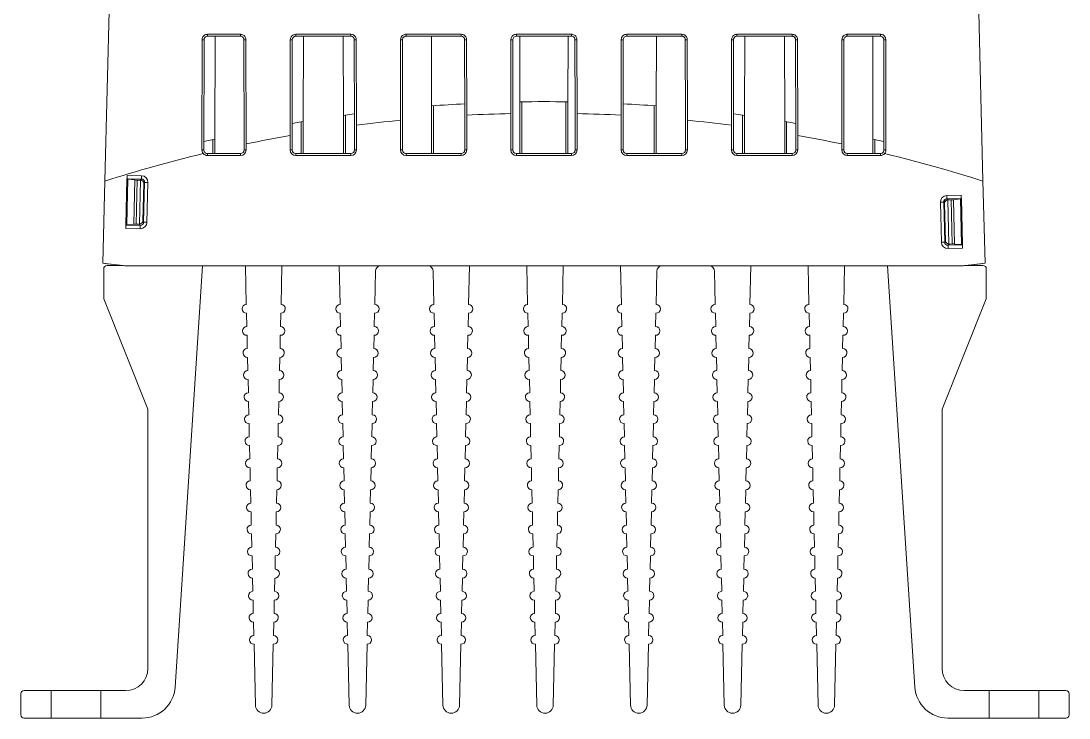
# Model space of a CAD drawing. Header units: millimetres. Extents: x -829 to 2887, y -460 to 1788.
# Drawn here: x 2029.66 to 2077.16, y 413.88 to 445.48 of the extents above; entities that cross this region are included whole.
import ezdxf

# ---------------------------------------------------------------- set-up
doc = ezdxf.new("R2010")
doc.units = ezdxf.units.MM

msp = doc.modelspace()

# ---------------------------------------------------------------- linework, layer by layer
at = {"color": 7, "linetype": 'Continuous', "lineweight": 15}
for p, q in [((2033.728, 449.012), (2033.461, 438.222)), ((2072.992, 449.012), (2073.258, 438.222)), ((2037.86, 439.628), (2037.868, 444.628)), ((2037.948, 439.628), (2037.955, 444.628)), ((2039.61, 444.871), (2038.11, 444.87)), ((2039.61, 444.783), (2038.11, 444.783)), ((2038.461, 444.783), (2038.447, 440.123)), ((2039.772, 439.873), (2039.765, 444.628)), ((2039.86, 439.9), (2039.853, 444.628)), ((2041.86, 440.286), (2041.866, 444.628)), ((2041.947, 440.293), (2041.954, 444.628)), ((2042.11, 444.871), (2044.61, 444.872)), ((2042.11, 444.784), (2044.61, 444.785)), ((2042.459, 444.784), (2042.447, 440.916)), ((2044.272, 441.194), (2044.262, 444.784)), ((2044.772, 440.727), (2044.767, 444.628)), ((2044.86, 440.747), (2044.854, 444.628)), ((2046.86, 440.976), (2046.865, 444.628)), ((2046.947, 440.976), (2046.953, 444.628)), ((2048.272, 441.624), (2048.263, 444.785)), ((2049.772, 441.191), (2049.767, 444.628)), ((2049.86, 441.204), (2049.855, 444.628)), ((2051.86, 441.28), (2051.865, 444.628)), ((2051.947, 441.274), (2051.953, 444.628)), ((2052.11, 444.873), (2054.61, 444.873)), ((2052.272, 441.81), (2052.264, 444.785)), ((2054.456, 444.785), (2054.447, 441.81)), ((2054.772, 441.274), (2054.767, 444.628)), ((2054.86, 441.28), (2054.855, 444.628)), ((2056.86, 441.204), (2056.865, 444.628)), ((2056.947, 441.191), (2056.953, 444.628)), ((2057.11, 444.873), (2059.61, 444.872)), ((2057.11, 444.785), (2059.61, 444.785)), ((2058.457, 444.785), (2058.447, 441.624)), ((2059.772, 440.976), (2059.767, 444.628)), ((2059.86, 440.976), (2059.854, 444.628)), ((2061.86, 440.747), (2061.866, 444.628)), ((2061.947, 440.727), (2061.953, 444.628)), ((2062.11, 444.872), (2064.61, 444.871)), ((2062.11, 444.785), (2064.61, 444.784)), ((2062.458, 444.784), (2062.447, 441.194)), ((2064.272, 440.916), (2064.261, 444.784)), ((2064.772, 440.293), (2064.766, 444.628)), ((2064.86, 440.286), (2064.853, 444.628)), ((2066.86, 439.9), (2066.867, 444.628)), ((2066.947, 439.873), (2066.955, 444.628)), ((2067.11, 444.871), (2068.61, 444.87)), ((2067.11, 444.783), (2068.61, 444.783)), ((2068.272, 440.123), (2068.259, 444.783)), ((2068.772, 439.628), (2068.765, 444.628)), ((2068.86, 439.628), (2068.852, 444.628)), ((2052.36, 439.466), (2052.36, 441.811)), ((2054.36, 441.811), (2054.36, 439.466)), ((2048.36, 439.466), (2048.36, 441.63)), ((2051.86, 439.628), (2051.86, 441.28)), ((2051.947, 441.274), (2051.947, 439.628)), ((2054.772, 441.274), (2054.772, 439.628)), ((2054.86, 439.628), (2054.86, 441.28)), ((2058.36, 441.63), (2058.36, 439.466)), ((2042.36, 440.902), (2042.36, 439.466)), ((2044.36, 439.466), (2044.36, 441.206)), ((2046.86, 439.628), (2046.86, 440.976)), ((2046.947, 440.976), (2046.947, 439.628)), ((2049.772, 441.191), (2049.772, 439.628)), ((2049.86, 439.628), (2049.86, 441.204)), ((2056.86, 439.628), (2056.86, 441.204)), ((2056.947, 441.191), (2056.947, 439.628)), ((2059.772, 440.976), (2059.772, 439.628)), ((2059.86, 439.628), (2059.86, 440.976)), ((2062.36, 441.206), (2062.36, 439.466)), ((2064.36, 439.466), (2064.36, 440.902)), ((2044.772, 440.727), (2044.772, 439.628)), ((2044.86, 439.628), (2044.86, 440.747)), ((2061.86, 439.628), (2061.86, 440.747)), ((2061.947, 440.727), (2061.947, 439.628)), ((2038.36, 440.103), (2038.36, 439.466)), ((2039.772, 439.873), (2039.772, 439.628)), ((2039.86, 439.628), (2039.86, 439.9)), ((2041.86, 439.628), (2041.86, 440.286)), ((2041.947, 440.293), (2041.947, 439.628)), ((2064.772, 440.293), (2064.772, 439.628)), ((2064.86, 439.628), (2064.86, 440.286)), ((2066.86, 439.628), (2066.86, 439.9)), ((2066.947, 439.873), (2066.947, 439.628)), ((2068.36, 439.466), (2068.36, 440.103)), ((2038.11, 439.466), (2039.61, 439.466)), ((2039.61, 439.378), (2038.11, 439.378)), ((2044.61, 439.466), (2042.11, 439.466)), ((2042.11, 439.378), (2044.61, 439.378)), ((2049.61, 439.466), (2047.11, 439.466)), ((2047.11, 439.378), (2049.61, 439.378)), ((2054.61, 439.466), (2052.11, 439.466)), ((2052.11, 439.378), (2054.61, 439.378)), ((2059.61, 439.466), (2057.11, 439.466)), ((2057.11, 439.378), (2059.61, 439.378)), ((2064.61, 439.466), (2062.11, 439.466)), ((2062.11, 439.378), (2064.61, 439.378)), ((2068.61, 439.466), (2067.11, 439.466)), ((2067.11, 439.378), (2068.61, 439.378)), ((2033.369, 434.49), (2033.461, 438.222)), ((2034.413, 436.236), (2034.464, 438.314)), ((2034.464, 438.327), (2034.464, 438.314)), ((2034.508, 438.303), (2034.819, 438.268)), ((2034.925, 438.262), (2035.063, 438.258)), ((2073.35, 434.49), (2073.258, 438.222)), ((2071.582, 437.328), (2071.576, 437.328)), ((2071.817, 437.366), (2071.679, 437.363)), ((2071.923, 437.372), (2072.234, 437.407)), ((2072.278, 437.431), (2072.278, 437.418)), ((2072.278, 437.418), (2072.329, 435.337)), ((2034.413, 436.236), (2034.412, 436.223)), ((2034.77, 436.264), (2034.457, 436.244)), ((2034.876, 436.265), (2035.014, 436.261)), ((2071.866, 435.367), (2071.728, 435.363)), ((2072.285, 435.346), (2071.972, 435.365)), ((2072.329, 435.337), (2072.33, 435.324)), ((2033.369, 434.49), (2034.367, 434.378)), ((2033.369, 434.49), (2033.556, 434.469)), ((2033.409, 432.879), (2033.409, 434.235)), ((2033.559, 434.385), (2034.308, 434.385)), ((2072.353, 434.378), (2034.367, 434.378)), ((2037.884, 434.378), (2036.648, 415.281)), ((2039.873, 432.627), (2039.834, 434.378)), ((2041.484, 434.378), (2041.445, 432.627)), ((2044.123, 432.627), (2044.084, 434.378)), ((2049.984, 434.378), (2049.945, 432.627)), ((2052.623, 432.627), (2052.584, 434.378)), ((2054.234, 434.378), (2054.195, 432.627)), ((2056.873, 432.627), (2056.834, 434.378)), ((2062.734, 434.378), (2062.695, 432.627)), ((2065.373, 432.627), (2065.334, 434.378)), ((2066.984, 434.378), (2066.945, 432.627)), ((2070.17, 415.281), (2068.934, 434.378)), ((2072.353, 434.378), (2073.35, 434.49)), ((2072.411, 434.385), (2073.259, 434.385)), ((2073.35, 434.49), (2073.164, 434.469)), ((2073.409, 434.235), (2073.409, 432.879)), ((2045.729, 434.135), (2045.695, 432.627)), ((2048.373, 432.627), (2048.339, 434.135)), ((2058.479, 434.135), (2058.445, 432.627)), ((2061.123, 432.627), (2061.089, 434.135)), ((2035.409, 427.879), (2033.409, 432.879)), ((2073.409, 432.879), (2071.409, 427.879)), ((2039.896, 431.627), (2039.882, 432.228)), ((2041.436, 432.228), (2041.422, 431.627)), ((2044.146, 431.627), (2044.132, 432.228)), ((2045.686, 432.228), (2045.672, 431.627)), ((2048.396, 431.627), (2048.382, 432.228)), ((2049.936, 432.228), (2049.922, 431.627)), ((2052.646, 431.627), (2052.632, 432.228)), ((2054.186, 432.228), (2054.172, 431.627)), ((2056.896, 431.627), (2056.882, 432.228)), ((2058.436, 432.228), (2058.422, 431.627)), ((2061.146, 431.627), (2061.132, 432.228)), ((2062.686, 432.228), (2062.672, 431.627)), ((2065.396, 431.627), (2065.382, 432.228)), ((2066.936, 432.228), (2066.922, 431.627)), ((2039.918, 430.627), (2039.905, 431.227)), ((2041.413, 431.227), (2041.399, 430.627)), ((2044.168, 430.627), (2044.155, 431.227)), ((2045.663, 431.227), (2045.649, 430.627)), ((2048.418, 430.627), (2048.405, 431.227)), ((2049.913, 431.227), (2049.899, 430.627)), ((2052.668, 430.627), (2052.655, 431.227)), ((2054.163, 431.227), (2054.149, 430.627)), ((2056.918, 430.627), (2056.905, 431.227)), ((2058.413, 431.227), (2058.399, 430.627)), ((2061.168, 430.627), (2061.155, 431.227)), ((2062.663, 431.227), (2062.649, 430.627)), ((2065.418, 430.627), (2065.405, 431.227)), ((2066.913, 431.227), (2066.899, 430.627)), ((2039.941, 429.627), (2039.928, 430.227)), ((2041.39, 430.227), (2041.377, 429.627)), ((2044.191, 429.627), (2044.178, 430.227)), ((2045.64, 430.227), (2045.627, 429.627)), ((2048.441, 429.627), (2048.428, 430.227)), ((2049.89, 430.227), (2049.877, 429.627)), ((2052.691, 429.627), (2052.678, 430.227)), ((2054.14, 430.227), (2054.127, 429.627)), ((2056.941, 429.627), (2056.928, 430.227)), ((2058.39, 430.227), (2058.377, 429.627)), ((2061.191, 429.627), (2061.178, 430.227)), ((2062.64, 430.227), (2062.627, 429.627)), ((2065.441, 429.627), (2065.428, 430.227)), ((2066.89, 430.227), (2066.877, 429.627)), ((2039.964, 428.626), (2039.95, 429.227)), ((2041.368, 429.227), (2041.354, 428.626)), ((2044.214, 428.626), (2044.2, 429.227)), ((2045.618, 429.227), (2045.604, 428.626)), ((2048.464, 428.626), (2048.45, 429.227)), ((2049.868, 429.227), (2049.854, 428.626)), ((2052.714, 428.626), (2052.7, 429.227)), ((2054.118, 429.227), (2054.104, 428.626)), ((2056.964, 428.626), (2056.95, 429.227)), ((2058.368, 429.227), (2058.354, 428.626)), ((2061.214, 428.626), (2061.2, 429.227)), ((2062.618, 429.227), (2062.604, 428.626)), ((2065.464, 428.626), (2065.45, 429.227)), ((2066.868, 429.227), (2066.854, 428.626)), ((2039.986, 427.626), (2039.973, 428.227)), ((2041.345, 428.227), (2041.332, 427.626)), ((2044.236, 427.626), (2044.223, 428.227)), ((2045.595, 428.227), (2045.582, 427.626)), ((2048.486, 427.626), (2048.473, 428.227)), ((2049.845, 428.227), (2049.832, 427.626)), ((2052.736, 427.626), (2052.723, 428.227)), ((2054.095, 428.227), (2054.082, 427.626)), ((2056.986, 427.626), (2056.973, 428.227)), ((2058.345, 428.227), (2058.332, 427.626)), ((2061.236, 427.626), (2061.223, 428.227)), ((2062.595, 428.227), (2062.582, 427.626)), ((2065.486, 427.626), (2065.473, 428.227)), ((2066.845, 428.227), (2066.832, 427.626)), ((2035.409, 416.128), (2035.409, 427.879)), ((2071.409, 427.879), (2071.409, 416.128)), ((2040.009, 426.626), (2039.995, 427.226)), ((2041.322, 427.226), (2041.309, 426.626)), ((2044.259, 426.626), (2044.245, 427.226)), ((2045.572, 427.226), (2045.559, 426.626)), ((2048.509, 426.626), (2048.495, 427.226)), ((2049.822, 427.226), (2049.809, 426.626)), ((2052.759, 426.626), (2052.745, 427.226)), ((2054.072, 427.226), (2054.059, 426.626)), ((2057.009, 426.626), (2056.995, 427.226)), ((2058.322, 427.226), (2058.309, 426.626)), ((2061.259, 426.626), (2061.245, 427.226)), ((2062.572, 427.226), (2062.559, 426.626)), ((2065.509, 426.626), (2065.495, 427.226)), ((2066.822, 427.226), (2066.809, 426.626)), ((2040.032, 425.626), (2040.018, 426.226)), ((2041.3, 426.226), (2041.286, 425.626)), ((2044.282, 425.626), (2044.268, 426.226)), ((2045.55, 426.226), (2045.536, 425.626)), ((2048.532, 425.626), (2048.518, 426.226)), ((2049.8, 426.226), (2049.786, 425.626)), ((2052.782, 425.626), (2052.768, 426.226)), ((2054.05, 426.226), (2054.036, 425.626)), ((2057.032, 425.626), (2057.018, 426.226)), ((2058.3, 426.226), (2058.286, 425.626)), ((2061.282, 425.626), (2061.268, 426.226)), ((2062.55, 426.226), (2062.536, 425.626)), ((2065.532, 425.626), (2065.518, 426.226)), ((2066.8, 426.226), (2066.786, 425.626)), ((2040.054, 424.626), (2040.041, 425.226)), ((2041.277, 425.226), (2041.264, 424.626)), ((2044.304, 424.626), (2044.291, 425.226)), ((2045.527, 425.226), (2045.514, 424.626)), ((2048.554, 424.626), (2048.541, 425.226)), ((2049.777, 425.226), (2049.764, 424.626)), ((2052.804, 424.626), (2052.791, 425.226)), ((2054.027, 425.226), (2054.014, 424.626)), ((2057.054, 424.626), (2057.041, 425.226)), ((2058.277, 425.226), (2058.264, 424.626)), ((2061.304, 424.626), (2061.291, 425.226)), ((2062.527, 425.226), (2062.514, 424.626)), ((2065.554, 424.626), (2065.541, 425.226)), ((2066.777, 425.226), (2066.764, 424.626)), ((2040.077, 423.625), (2040.063, 424.226)), ((2041.255, 424.226), (2041.241, 423.625)), ((2044.327, 423.625), (2044.313, 424.226)), ((2045.505, 424.226), (2045.491, 423.625)), ((2048.577, 423.625), (2048.563, 424.226)), ((2049.755, 424.226), (2049.741, 423.625)), ((2052.827, 423.625), (2052.813, 424.226)), ((2054.005, 424.226), (2053.991, 423.625)), ((2057.077, 423.625), (2057.063, 424.226)), ((2058.255, 424.226), (2058.241, 423.625)), ((2061.327, 423.625), (2061.313, 424.226)), ((2062.505, 424.226), (2062.491, 423.625)), ((2065.577, 423.625), (2065.563, 424.226)), ((2066.755, 424.226), (2066.741, 423.625)), ((2040.099, 422.625), (2040.086, 423.225)), ((2041.232, 423.225), (2041.218, 422.625)), ((2044.349, 422.625), (2044.336, 423.225)), ((2045.482, 423.225), (2045.468, 422.625)), ((2048.599, 422.625), (2048.586, 423.225)), ((2049.732, 423.225), (2049.718, 422.625)), ((2052.849, 422.625), (2052.836, 423.225)), ((2053.982, 423.225), (2053.968, 422.625)), ((2057.099, 422.625), (2057.086, 423.225)), ((2058.232, 423.225), (2058.218, 422.625)), ((2061.349, 422.625), (2061.336, 423.225)), ((2062.482, 423.225), (2062.468, 422.625)), ((2065.599, 422.625), (2065.586, 423.225)), ((2066.732, 423.225), (2066.718, 422.625)), ((2040.122, 421.625), (2040.108, 422.225)), ((2041.209, 422.225), (2041.196, 421.625)), ((2044.372, 421.625), (2044.358, 422.225)), ((2045.459, 422.225), (2045.446, 421.625)), ((2048.622, 421.625), (2048.608, 422.225)), ((2049.709, 422.225), (2049.696, 421.625)), ((2052.872, 421.625), (2052.858, 422.225)), ((2053.959, 422.225), (2053.946, 421.625)), ((2057.122, 421.625), (2057.108, 422.225)), ((2058.209, 422.225), (2058.196, 421.625)), ((2061.372, 421.625), (2061.358, 422.225)), ((2062.459, 422.225), (2062.446, 421.625)), ((2065.622, 421.625), (2065.608, 422.225)), ((2066.709, 422.225), (2066.696, 421.625)), ((2040.145, 420.625), (2040.131, 421.225)), ((2041.187, 421.225), (2041.173, 420.625)), ((2044.395, 420.625), (2044.381, 421.225)), ((2045.437, 421.225), (2045.423, 420.625)), ((2048.645, 420.625), (2048.631, 421.225)), ((2049.687, 421.225), (2049.673, 420.625)), ((2052.895, 420.625), (2052.881, 421.225)), ((2053.937, 421.225), (2053.923, 420.625)), ((2057.145, 420.625), (2057.131, 421.225)), ((2058.187, 421.225), (2058.173, 420.625)), ((2061.395, 420.625), (2061.381, 421.225)), ((2062.437, 421.225), (2062.423, 420.625)), ((2065.645, 420.625), (2065.631, 421.225)), ((2066.687, 421.225), (2066.673, 420.625)), ((2040.167, 419.624), (2040.154, 420.225)), ((2041.164, 420.225), (2041.151, 419.624)), ((2044.417, 419.624), (2044.404, 420.225)), ((2045.414, 420.225), (2045.401, 419.624)), ((2048.667, 419.624), (2048.654, 420.225)), ((2049.664, 420.225), (2049.651, 419.624)), ((2052.917, 419.624), (2052.904, 420.225)), ((2053.914, 420.225), (2053.901, 419.624)), ((2057.167, 419.624), (2057.154, 420.225)), ((2058.164, 420.225), (2058.151, 419.624)), ((2061.417, 419.624), (2061.404, 420.225)), ((2062.414, 420.225), (2062.401, 419.624)), ((2065.667, 419.624), (2065.654, 420.225)), ((2066.664, 420.225), (2066.651, 419.624)), ((2040.19, 418.624), (2040.176, 419.224)), ((2041.142, 419.224), (2041.128, 418.624)), ((2044.44, 418.624), (2044.426, 419.224)), ((2045.391, 419.224), (2045.378, 418.624)), ((2048.69, 418.624), (2048.676, 419.224)), ((2049.642, 419.224), (2049.628, 418.624)), ((2052.94, 418.624), (2052.926, 419.224)), ((2053.891, 419.224), (2053.878, 418.624)), ((2057.19, 418.624), (2057.176, 419.224)), ((2058.142, 419.224), (2058.128, 418.624)), ((2061.44, 418.624), (2061.426, 419.224)), ((2062.392, 419.224), (2062.378, 418.624)), ((2065.69, 418.624), (2065.676, 419.224)), ((2066.641, 419.224), (2066.628, 418.624)), ((2040.213, 417.624), (2040.199, 418.224)), ((2041.119, 418.224), (2041.105, 417.624)), ((2044.463, 417.624), (2044.449, 418.224)), ((2045.369, 418.224), (2045.355, 417.624)), ((2048.713, 417.624), (2048.699, 418.224)), ((2049.619, 418.224), (2049.605, 417.624)), ((2052.963, 417.624), (2052.949, 418.224)), ((2053.869, 418.224), (2053.855, 417.624)), ((2057.213, 417.624), (2057.199, 418.224)), ((2058.119, 418.224), (2058.105, 417.624)), ((2061.463, 417.624), (2061.449, 418.224)), ((2062.369, 418.224), (2062.355, 417.624)), ((2065.713, 417.624), (2065.699, 418.224)), ((2066.619, 418.224), (2066.605, 417.624)), ((2040.284, 414.468), (2040.222, 417.224)), ((2041.096, 417.224), (2041.034, 414.468)), ((2044.534, 414.468), (2044.472, 417.224)), ((2045.346, 417.224), (2045.284, 414.468)), ((2048.784, 414.468), (2048.722, 417.224)), ((2049.596, 417.224), (2049.534, 414.468)), ((2053.034, 414.468), (2052.972, 417.224)), ((2053.846, 417.224), (2053.784, 414.468)), ((2057.284, 414.468), (2057.222, 417.224)), ((2058.096, 417.224), (2058.034, 414.468)), ((2061.534, 414.468), (2061.472, 417.224)), ((2062.346, 417.224), (2062.284, 414.468)), ((2065.784, 414.468), (2065.722, 417.224)), ((2066.596, 417.224), (2066.534, 414.468)), ((2029.659, 414.028), (2029.659, 414.977)), ((2029.809, 415.127), (2031.034, 415.127)), ((2031.034, 415.127), (2031.034, 413.878)), ((2033.284, 415.128), (2034.409, 415.128)), ((2033.284, 413.878), (2033.284, 415.128)), ((2072.409, 415.128), (2073.534, 415.128)), ((2073.534, 415.128), (2075.784, 415.128)), ((2073.534, 415.128), (2073.534, 413.878)), ((2075.784, 415.128), (2075.784, 413.878)), ((2075.784, 415.128), (2077.009, 415.128)), ((2077.159, 414.978), (2077.159, 414.028)), ((2031.034, 413.878), (2029.809, 413.878)), ((2033.284, 413.878), (2031.034, 413.878)), ((2035.151, 413.878), (2033.284, 413.878)), ((2073.534, 413.878), (2071.667, 413.878)), ((2075.784, 413.878), (2073.534, 413.878)), ((2077.009, 413.878), (2075.784, 413.878))]:
    msp.add_line(p, q, dxfattribs=at)
at = {"color": 8, "linetype": 'Continuous', "lineweight": 15}
for p, q in [((2037.955, 444.628), (2037.868, 444.628)), ((2038.11, 444.783), (2038.11, 444.87)), ((2039.61, 444.783), (2039.61, 444.871)), ((2039.765, 444.628), (2039.853, 444.628)), ((2041.954, 444.628), (2041.866, 444.628)), ((2042.11, 444.784), (2042.11, 444.871)), ((2044.61, 444.785), (2044.61, 444.872)), ((2044.767, 444.628), (2044.854, 444.628)), ((2046.953, 444.628), (2046.865, 444.628)), ((2047.11, 444.785), (2047.11, 444.872)), ((2049.61, 444.785), (2049.61, 444.873)), ((2049.767, 444.628), (2049.855, 444.628)), ((2051.953, 444.628), (2051.865, 444.628)), ((2052.11, 444.785), (2052.11, 444.873)), ((2054.61, 444.785), (2054.61, 444.873)), ((2054.767, 444.628), (2054.855, 444.628)), ((2056.953, 444.628), (2056.865, 444.628)), ((2057.11, 444.785), (2057.11, 444.873)), ((2059.61, 444.785), (2059.61, 444.872)), ((2059.767, 444.628), (2059.854, 444.628)), ((2061.953, 444.628), (2061.866, 444.628)), ((2062.11, 444.785), (2062.11, 444.872)), ((2064.61, 444.784), (2064.61, 444.871)), ((2064.766, 444.628), (2064.853, 444.628)), ((2066.955, 444.628), (2066.867, 444.628)), ((2067.11, 444.783), (2067.11, 444.871)), ((2068.61, 444.783), (2068.61, 444.87)), ((2068.765, 444.628), (2068.852, 444.628)), ((2037.948, 439.628), (2037.86, 439.628)), ((2038.11, 439.466), (2038.11, 439.378)), ((2039.61, 439.466), (2039.61, 439.378)), ((2039.772, 439.628), (2039.86, 439.628)), ((2041.947, 439.628), (2041.86, 439.628)), ((2042.11, 439.466), (2042.11, 439.378)), ((2044.61, 439.466), (2044.61, 439.378)), ((2044.772, 439.628), (2044.86, 439.628)), ((2046.947, 439.628), (2046.86, 439.628)), ((2047.11, 439.466), (2047.11, 439.378)), ((2049.61, 439.466), (2049.61, 439.378)), ((2049.772, 439.628), (2049.86, 439.628)), ((2051.947, 439.628), (2051.86, 439.628)), ((2052.11, 439.466), (2052.11, 439.378)), ((2054.61, 439.466), (2054.61, 439.378)), ((2054.772, 439.628), (2054.86, 439.628)), ((2056.947, 439.628), (2056.86, 439.628)), ((2057.11, 439.466), (2057.11, 439.378)), ((2059.61, 439.466), (2059.61, 439.378)), ((2059.772, 439.628), (2059.86, 439.628)), ((2061.947, 439.628), (2061.86, 439.628)), ((2062.11, 439.466), (2062.11, 439.378)), ((2064.61, 439.466), (2064.61, 439.378)), ((2064.772, 439.628), (2064.86, 439.628)), ((2066.947, 439.628), (2066.86, 439.628)), ((2067.11, 439.466), (2067.11, 439.378)), ((2068.61, 439.466), (2068.61, 439.378)), ((2068.772, 439.628), (2068.86, 439.628)), ((2034.468, 438.476), (2035.122, 438.46)), ((2034.508, 438.303), (2034.457, 436.244)), ((2035.118, 438.311), (2034.464, 438.327)), ((2034.77, 436.264), (2034.819, 438.268)), ((2034.925, 438.262), (2034.876, 436.265)), ((2035.026, 436.262), (2035.075, 438.258)), ((2035.063, 438.258), (2035.118, 438.311)), ((2035.221, 438.117), (2035.179, 436.395)), ((2035.219, 436.352), (2035.264, 438.158)), ((2035.264, 438.158), (2035.221, 438.117)), ((2035.413, 438.154), (2035.264, 438.158)), ((2035.413, 438.154), (2035.369, 436.348)), ((2071.62, 437.564), (2072.274, 437.58)), ((2071.624, 437.415), (2071.62, 437.564)), ((2071.373, 435.45), (2071.329, 437.258)), ((2071.478, 437.262), (2071.523, 435.454)), ((2071.563, 435.497), (2071.521, 437.221)), ((2072.278, 437.431), (2071.624, 437.415)), ((2071.667, 437.362), (2071.716, 435.363)), ((2071.866, 435.367), (2071.817, 437.366)), ((2071.923, 437.372), (2071.972, 435.365)), ((2072.285, 435.346), (2072.234, 437.407)), ((2035.063, 436.057), (2034.409, 436.073)), ((2034.412, 436.223), (2035.066, 436.206)), ((2035.066, 436.206), (2035.014, 436.261)), ((2035.179, 436.395), (2035.219, 436.352)), ((2071.523, 435.454), (2071.563, 435.497)), ((2071.728, 435.363), (2071.676, 435.308)), ((2071.676, 435.308), (2072.33, 435.324)), ((2072.333, 435.175), (2071.679, 435.159))]:
    msp.add_line(p, q, dxfattribs=at)
at = {"color": 144, "linetype": 'Continuous', "lineweight": 0}
for p, q in [((2052.272, 439.466), (2052.272, 441.81)), ((2054.447, 441.81), (2054.447, 439.466)), ((2048.272, 439.466), (2048.272, 441.624)), ((2058.447, 441.624), (2058.447, 439.466)), ((2042.447, 440.916), (2042.447, 439.466)), ((2044.272, 439.466), (2044.272, 441.194)), ((2062.447, 441.194), (2062.447, 439.466)), ((2064.272, 439.466), (2064.272, 440.916)), ((2038.447, 440.123), (2038.447, 439.466)), ((2068.272, 439.466), (2068.272, 440.123)), ((2071.521, 437.221), (2071.478, 437.262)), ((2071.624, 437.415), (2071.679, 437.363))]:
    msp.add_line(p, q, dxfattribs=at)
at = {"color": 144, "linetype": 'Continuous', "lineweight": 0, "flags": 128}
for points in [[(2041.947, 440.831), (2042.175, 440.87), (2042.447, 440.916)], [(2044.272, 441.194), (2044.544, 441.231), (2044.771, 441.261)], [(2061.949, 441.261), (2062.176, 441.231), (2062.447, 441.194)], [(2064.272, 440.916), (2064.545, 440.87), (2064.773, 440.831)], [(2037.945, 440.006), (2037.948, 440.006), (2038.447, 440.123)], [(2068.272, 440.123), (2068.771, 440.006), (2068.775, 440.006)], [(2071.373, 435.45), (2071.401, 435.451), (2071.428, 435.452), (2071.452, 435.452), (2071.474, 435.453), (2071.493, 435.453), (2071.508, 435.453), (2071.518, 435.454), (2071.523, 435.454)], [(2071.679, 435.159), (2071.679, 435.186), (2071.678, 435.213), (2071.677, 435.238), (2071.677, 435.26), (2071.676, 435.279), (2071.676, 435.293), (2071.676, 435.303), (2071.676, 435.308)]]:
    msp.add_lwpolyline(points, dxfattribs=at)
at = {"color": 7, "linetype": 'Continuous', "lineweight": 15, "flags": 128}
for points in [[(2034.464, 438.327), (2034.464, 438.332), (2034.465, 438.342), (2034.465, 438.356), (2034.465, 438.375), (2034.466, 438.397), (2034.467, 438.422), (2034.467, 438.448), (2034.468, 438.476)], [(2072.274, 437.58), (2072.275, 437.553), (2072.275, 437.526), (2072.276, 437.501), (2072.276, 437.479), (2072.277, 437.46), (2072.277, 437.446), (2072.278, 437.436), (2072.278, 437.431)], [(2071.576, 437.328), (2071.525, 437.327), (2071.488, 437.32)], [(2034.409, 436.073), (2034.409, 436.101), (2034.41, 436.127), (2034.411, 436.152), (2034.411, 436.174), (2034.412, 436.193), (2034.412, 436.208), (2034.412, 436.218), (2034.412, 436.223)], [(2033.556, 434.469), (2033.868, 434.434), (2034.308, 434.385)], [(2072.411, 434.385), (2072.758, 434.424), (2073.164, 434.469)], [(2031.034, 415.127), (2031.051, 415.127), (2031.102, 415.127), (2031.185, 415.127), (2031.297, 415.127), (2031.436, 415.127), (2031.597, 415.127), (2031.774, 415.127), (2031.964, 415.127), (2032.159, 415.128), (2032.354, 415.128), (2032.544, 415.128), (2032.722, 415.128), (2032.882, 415.128), (2033.021, 415.128), (2033.133, 415.128), (2033.216, 415.128), (2033.267, 415.128), (2033.284, 415.128)]]:
    msp.add_lwpolyline(points, dxfattribs=at)
at = {"color": 8, "linetype": 'Continuous', "lineweight": 15, "flags": 128}
for points in [[(2035.122, 438.46), (2035.121, 438.432), (2035.121, 438.406), (2035.12, 438.381), (2035.119, 438.359), (2035.119, 438.34), (2035.119, 438.325), (2035.118, 438.316), (2035.118, 438.311)], [(2071.329, 437.258), (2071.356, 437.259), (2071.383, 437.259), (2071.408, 437.26), (2071.43, 437.261), (2071.449, 437.261), (2071.463, 437.261), (2071.473, 437.262), (2071.478, 437.262)], [(2035.066, 436.206), (2035.066, 436.201), (2035.066, 436.191), (2035.066, 436.177), (2035.065, 436.158), (2035.065, 436.136), (2035.064, 436.111), (2035.063, 436.085), (2035.063, 436.057)], [(2035.219, 436.352), (2035.224, 436.352), (2035.234, 436.352), (2035.249, 436.351), (2035.268, 436.351), (2035.29, 436.35), (2035.314, 436.35), (2035.341, 436.349), (2035.369, 436.348)]]:
    msp.add_lwpolyline(points, dxfattribs=at)
at = {"color": 144, "linetype": 'Continuous', "lineweight": 0}
for centre, radius, start, end in [((2053.36, 375.385), 66.434, 89.06205, 90.93795), ((2053.36, 375.385), 66.434, 93.09661, 94.392), ((2053.36, 375.385), 66.434, 85.608, 86.90339), ((2029.809, 414.028), 0.15, 180, 270)]:
    msp.add_arc(centre, radius, start, end, dxfattribs=at)
at = {"color": 8, "linetype": 'Continuous', "lineweight": 15}
for start, end in [(91.30402, 93.04388), (86.95612, 88.69598), (95.65946, 97.40944), (82.59056, 84.34054), (100.04804, 101.81879), (78.18121, 79.95196), (103.54598, 107.57135), (72.42865, 76.45402)]:
    msp.add_arc((2053.36, 375.385), 65.912, start, end, dxfattribs=at)
at = {"color": 7, "linetype": 'Continuous', "lineweight": 15}
for centre, radius, start, end in [((2038.11, 439.628), 0.25, 221.0986, 270), ((2038.11, 439.628), 0.163, 243.5355, 270), ((2039.61, 439.628), 0.25, 270, 0), ((2039.61, 439.628), 0.163, 270, 0), ((2042.11, 439.628), 0.25, 180, 270), ((2042.11, 439.628), 0.163, 180, 270), ((2044.61, 439.628), 0.25, 270, 0), ((2044.61, 439.628), 0.163, 270, 0), ((2047.11, 439.628), 0.25, 180, 270), ((2047.11, 439.628), 0.163, 180, 270), ((2049.61, 439.628), 0.25, 270, 0), ((2049.61, 439.628), 0.163, 270, 0), ((2052.11, 439.628), 0.25, 180, 270), ((2052.11, 439.628), 0.163, 180, 270), ((2054.61, 439.628), 0.25, 270, 0), ((2054.61, 439.628), 0.163, 270, 0), ((2057.11, 439.628), 0.25, 180, 270), ((2057.11, 439.628), 0.163, 180, 270), ((2059.61, 439.628), 0.25, 270, 0), ((2059.61, 439.628), 0.163, 270, 0), ((2062.11, 439.628), 0.25, 180, 270), ((2062.11, 439.628), 0.163, 180, 270), ((2064.61, 439.628), 0.25, 270, 0), ((2064.61, 439.628), 0.163, 270, 0), ((2067.11, 439.628), 0.25, 180, 270), ((2067.11, 439.628), 0.163, 180, 270), ((2068.61, 439.628), 0.163, 270, 296.4645), ((2068.61, 439.628), 0.25, 270, 318.9014), ((2164.787, 437.518), 92.484, 181.35939, 181.45197), ((2033.559, 434.235), 0.15, 90, 180), ((2045.979, 434.129), 0.25, 94.6797, 178.7044), ((2048.089, 434.129), 0.25, 1.2956, 85.3203), ((2058.729, 434.129), 0.25, 94.6797, 178.7044), ((2060.839, 434.129), 0.25, 1.2956, 85.3203), ((2073.259, 434.235), 0.15, 0, 90), ((2039.878, 432.427), 0.2, 91.2956, 271.2956), ((2041.44, 432.427), 0.2, 268.7044, 88.7044), ((2044.128, 432.427), 0.2, 91.2956, 271.2956), ((2045.69, 432.427), 0.2, 268.7044, 88.7044), ((2048.378, 432.427), 0.2, 91.2956, 271.2956), ((2049.94, 432.427), 0.2, 268.7044, 88.7044), ((2052.628, 432.427), 0.2, 91.2956, 271.2956), ((2054.19, 432.427), 0.2, 268.7044, 88.7044), ((2056.878, 432.427), 0.2, 91.2956, 271.2956), ((2058.44, 432.427), 0.2, 268.7044, 88.7044), ((2061.128, 432.427), 0.2, 91.2956, 271.2956), ((2062.69, 432.427), 0.2, 268.7044, 88.7044), ((2065.378, 432.427), 0.2, 91.2956, 271.2956), ((2066.94, 432.427), 0.2, 268.7044, 88.7044), ((2039.9, 431.427), 0.2, 91.2956, 271.2956), ((2041.417, 431.427), 0.2, 268.7044, 88.7044), ((2044.15, 431.427), 0.2, 91.2956, 271.2956), ((2045.667, 431.427), 0.2, 268.7044, 88.7044), ((2048.4, 431.427), 0.2, 91.2956, 271.2956), ((2049.917, 431.427), 0.2, 268.7044, 88.7044), ((2052.65, 431.427), 0.2, 91.2956, 271.2956), ((2054.167, 431.427), 0.2, 268.7044, 88.7044), ((2056.9, 431.427), 0.2, 91.2956, 271.2956), ((2058.417, 431.427), 0.2, 268.7044, 88.7044), ((2061.15, 431.427), 0.2, 91.2956, 271.2956), ((2062.667, 431.427), 0.2, 268.7044, 88.7044), ((2065.4, 431.427), 0.2, 91.2956, 271.2956), ((2066.917, 431.427), 0.2, 268.7044, 88.7044), ((2039.923, 430.427), 0.2, 91.2956, 271.2956), ((2041.395, 430.427), 0.2, 268.7044, 88.7044), ((2044.173, 430.427), 0.2, 91.2956, 271.2956), ((2045.645, 430.427), 0.2, 268.7044, 88.7044), ((2048.423, 430.427), 0.2, 91.2956, 271.2956), ((2049.895, 430.427), 0.2, 268.7044, 88.7044), ((2052.673, 430.427), 0.2, 91.2956, 271.2956), ((2054.145, 430.427), 0.2, 268.7044, 88.7044), ((2056.923, 430.427), 0.2, 91.2956, 271.2956), ((2058.395, 430.427), 0.2, 268.7044, 88.7044), ((2061.173, 430.427), 0.2, 91.2956, 271.2956), ((2062.645, 430.427), 0.2, 268.7044, 88.7044), ((2065.423, 430.427), 0.2, 91.2956, 271.2956), ((2066.895, 430.427), 0.2, 268.7044, 88.7044), ((2039.946, 429.427), 0.2, 91.2956, 271.2956), ((2041.372, 429.427), 0.2, 268.7044, 88.7044), ((2044.196, 429.427), 0.2, 91.2956, 271.2956), ((2045.622, 429.427), 0.2, 268.7044, 88.7044), ((2048.446, 429.427), 0.2, 91.2956, 271.2956), ((2049.872, 429.427), 0.2, 268.7044, 88.7044), ((2052.696, 429.427), 0.2, 91.2956, 271.2956), ((2054.122, 429.427), 0.2, 268.7044, 88.7044), ((2056.946, 429.427), 0.2, 91.2956, 271.2956), ((2058.372, 429.427), 0.2, 268.7044, 88.7044), ((2061.196, 429.427), 0.2, 91.2956, 271.2956), ((2062.622, 429.427), 0.2, 268.7044, 88.7044), ((2065.446, 429.427), 0.2, 91.2956, 271.2956), ((2066.872, 429.427), 0.2, 268.7044, 88.7044), ((2039.968, 428.427), 0.2, 91.2956, 271.2956), ((2041.35, 428.427), 0.2, 268.7044, 88.7044), ((2044.218, 428.427), 0.2, 91.2956, 271.2956), ((2045.6, 428.427), 0.2, 268.7044, 88.7044), ((2048.468, 428.427), 0.2, 91.2956, 271.2956), ((2049.85, 428.427), 0.2, 268.7044, 88.7044), ((2052.718, 428.427), 0.2, 91.2956, 271.2956), ((2054.1, 428.427), 0.2, 268.7044, 88.7044), ((2056.968, 428.427), 0.2, 91.2956, 271.2956), ((2058.35, 428.427), 0.2, 268.7044, 88.7044), ((2061.218, 428.427), 0.2, 91.2956, 271.2956), ((2062.6, 428.427), 0.2, 268.7044, 88.7044), ((2065.468, 428.427), 0.2, 91.2956, 271.2956), ((2066.85, 428.427), 0.2, 268.7044, 88.7044), ((2039.991, 427.426), 0.2, 91.2956, 271.2956), ((2041.327, 427.426), 0.2, 268.7044, 88.7044), ((2044.241, 427.426), 0.2, 91.2956, 271.2956), ((2045.577, 427.426), 0.2, 268.7044, 88.7044), ((2048.491, 427.426), 0.2, 91.2956, 271.2956), ((2049.827, 427.426), 0.2, 268.7044, 88.7044), ((2052.741, 427.426), 0.2, 91.2956, 271.2956), ((2054.077, 427.426), 0.2, 268.7044, 88.7044), ((2056.991, 427.426), 0.2, 91.2956, 271.2956), ((2058.327, 427.426), 0.2, 268.7044, 88.7044), ((2061.241, 427.426), 0.2, 91.2956, 271.2956), ((2062.577, 427.426), 0.2, 268.7044, 88.7044), ((2065.491, 427.426), 0.2, 91.2956, 271.2956), ((2066.827, 427.426), 0.2, 268.7044, 88.7044), ((2040.013, 426.426), 0.2, 91.2956, 271.2956), ((2041.304, 426.426), 0.2, 268.7044, 88.7044), ((2044.263, 426.426), 0.2, 91.2956, 271.2956), ((2045.554, 426.426), 0.2, 268.7044, 88.7044), ((2048.513, 426.426), 0.2, 91.2956, 271.2956), ((2049.804, 426.426), 0.2, 268.7044, 88.7044), ((2052.763, 426.426), 0.2, 91.2956, 271.2956), ((2054.054, 426.426), 0.2, 268.7044, 88.7044), ((2057.013, 426.426), 0.2, 91.2956, 271.2956), ((2058.304, 426.426), 0.2, 268.7044, 88.7044), ((2061.263, 426.426), 0.2, 91.2956, 271.2956), ((2062.554, 426.426), 0.2, 268.7044, 88.7044), ((2065.513, 426.426), 0.2, 91.2956, 271.2956), ((2066.804, 426.426), 0.2, 268.7044, 88.7044), ((2040.036, 425.426), 0.2, 91.2956, 271.2956), ((2041.282, 425.426), 0.2, 268.7044, 88.7044), ((2044.286, 425.426), 0.2, 91.2956, 271.2956), ((2045.532, 425.426), 0.2, 268.7044, 88.7044), ((2048.536, 425.426), 0.2, 91.2956, 271.2956), ((2049.782, 425.426), 0.2, 268.7044, 88.7044), ((2052.786, 425.426), 0.2, 91.2956, 271.2956), ((2054.032, 425.426), 0.2, 268.7044, 88.7044), ((2057.036, 425.426), 0.2, 91.2956, 271.2956), ((2058.282, 425.426), 0.2, 268.7044, 88.7044), ((2061.286, 425.426), 0.2, 91.2956, 271.2956), ((2062.532, 425.426), 0.2, 268.7044, 88.7044), ((2065.536, 425.426), 0.2, 91.2956, 271.2956), ((2066.782, 425.426), 0.2, 268.7044, 88.7044), ((2040.059, 424.426), 0.2, 91.2956, 271.2956), ((2041.259, 424.426), 0.2, 268.7044, 88.7044), ((2044.309, 424.426), 0.2, 91.2956, 271.2956), ((2045.509, 424.426), 0.2, 268.7044, 88.7044), ((2048.559, 424.426), 0.2, 91.2956, 271.2956), ((2049.759, 424.426), 0.2, 268.7044, 88.7044), ((2052.809, 424.426), 0.2, 91.2956, 271.2956), ((2054.009, 424.426), 0.2, 268.7044, 88.7044), ((2057.059, 424.426), 0.2, 91.2956, 271.2956), ((2058.259, 424.426), 0.2, 268.7044, 88.7044), ((2061.309, 424.426), 0.2, 91.2956, 271.2956), ((2062.509, 424.426), 0.2, 268.7044, 88.7044), ((2065.559, 424.426), 0.2, 91.2956, 271.2956), ((2066.759, 424.426), 0.2, 268.7044, 88.7044), ((2040.081, 423.425), 0.2, 91.2956, 271.2956), ((2041.237, 423.425), 0.2, 268.7044, 88.7044), ((2044.331, 423.425), 0.2, 91.2956, 271.2956), ((2045.487, 423.425), 0.2, 268.7044, 88.7044), ((2048.581, 423.425), 0.2, 91.2956, 271.2956), ((2049.737, 423.425), 0.2, 268.7044, 88.7044), ((2052.831, 423.425), 0.2, 91.2956, 271.2956), ((2053.987, 423.425), 0.2, 268.7044, 88.7044), ((2057.081, 423.425), 0.2, 91.2956, 271.2956), ((2058.237, 423.425), 0.2, 268.7044, 88.7044), ((2061.331, 423.425), 0.2, 91.2956, 271.2956), ((2062.487, 423.425), 0.2, 268.7044, 88.7044), ((2065.581, 423.425), 0.2, 91.2956, 271.2956), ((2066.737, 423.425), 0.2, 268.7044, 88.7044), ((2040.104, 422.425), 0.2, 91.2956, 271.2956), ((2041.214, 422.425), 0.2, 268.7044, 88.7044), ((2044.354, 422.425), 0.2, 91.2956, 271.2956), ((2045.464, 422.425), 0.2, 268.7044, 88.7044), ((2048.604, 422.425), 0.2, 91.2956, 271.2956), ((2049.714, 422.425), 0.2, 268.7044, 88.7044), ((2052.854, 422.425), 0.2, 91.2956, 271.2956), ((2053.964, 422.425), 0.2, 268.7044, 88.7044), ((2057.104, 422.425), 0.2, 91.2956, 271.2956), ((2058.214, 422.425), 0.2, 268.7044, 88.7044), ((2061.354, 422.425), 0.2, 91.2956, 271.2956), ((2062.464, 422.425), 0.2, 268.7044, 88.7044), ((2065.604, 422.425), 0.2, 91.2956, 271.2956), ((2066.714, 422.425), 0.2, 268.7044, 88.7044), ((2040.127, 421.425), 0.2, 91.2956, 271.2956), ((2041.191, 421.425), 0.2, 268.7044, 88.7044), ((2044.377, 421.425), 0.2, 91.2956, 271.2956), ((2045.441, 421.425), 0.2, 268.7044, 88.7044), ((2048.627, 421.425), 0.2, 91.2956, 271.2956), ((2049.691, 421.425), 0.2, 268.7044, 88.7044), ((2052.877, 421.425), 0.2, 91.2956, 271.2956), ((2053.941, 421.425), 0.2, 268.7044, 88.7044), ((2057.127, 421.425), 0.2, 91.2956, 271.2956), ((2058.191, 421.425), 0.2, 268.7044, 88.7044), ((2061.377, 421.425), 0.2, 91.2956, 271.2956), ((2062.441, 421.425), 0.2, 268.7044, 88.7044), ((2065.627, 421.425), 0.2, 91.2956, 271.2956), ((2066.691, 421.425), 0.2, 268.7044, 88.7044), ((2040.149, 420.425), 0.2, 91.2956, 271.2956), ((2041.169, 420.425), 0.2, 268.7044, 88.7044), ((2044.399, 420.425), 0.2, 91.2956, 271.2956), ((2045.419, 420.425), 0.2, 268.7044, 88.7044), ((2048.649, 420.425), 0.2, 91.2956, 271.2956), ((2049.669, 420.425), 0.2, 268.7044, 88.7044), ((2052.899, 420.425), 0.2, 91.2956, 271.2956), ((2053.919, 420.425), 0.2, 268.7044, 88.7044), ((2057.149, 420.425), 0.2, 91.2956, 271.2956), ((2058.169, 420.425), 0.2, 268.7044, 88.7044), ((2061.399, 420.425), 0.2, 91.2956, 271.2956), ((2062.419, 420.425), 0.2, 268.7044, 88.7044), ((2065.649, 420.425), 0.2, 91.2956, 271.2956), ((2066.669, 420.425), 0.2, 268.7044, 88.7044), ((2040.172, 419.424), 0.2, 91.2956, 271.2956), ((2041.146, 419.424), 0.2, 268.7044, 88.7044), ((2044.422, 419.424), 0.2, 91.2956, 271.2956), ((2045.396, 419.424), 0.2, 268.7044, 88.7044), ((2048.672, 419.424), 0.2, 91.2956, 271.2956), ((2049.646, 419.424), 0.2, 268.7044, 88.7044), ((2052.922, 419.424), 0.2, 91.2956, 271.2956), ((2053.896, 419.424), 0.2, 268.7044, 88.7044), ((2057.172, 419.424), 0.2, 91.2956, 271.2956), ((2058.146, 419.424), 0.2, 268.7044, 88.7044), ((2061.422, 419.424), 0.2, 91.2956, 271.2956), ((2062.396, 419.424), 0.2, 268.7044, 88.7044), ((2065.672, 419.424), 0.2, 91.2956, 271.2956), ((2066.646, 419.424), 0.2, 268.7044, 88.7044), ((2040.194, 418.424), 0.2, 91.2956, 271.2956), ((2041.123, 418.424), 0.2, 268.7044, 88.7044), ((2044.444, 418.424), 0.2, 91.2956, 271.2956), ((2045.373, 418.424), 0.2, 268.7044, 88.7044), ((2048.694, 418.424), 0.2, 91.2956, 271.2956), ((2049.623, 418.424), 0.2, 268.7044, 88.7044), ((2052.944, 418.424), 0.2, 91.2956, 271.2956), ((2053.873, 418.424), 0.2, 268.7044, 88.7044), ((2057.194, 418.424), 0.2, 91.2956, 271.2956), ((2058.123, 418.424), 0.2, 268.7044, 88.7044), ((2061.444, 418.424), 0.2, 91.2956, 271.2956), ((2062.373, 418.424), 0.2, 268.7044, 88.7044), ((2065.694, 418.424), 0.2, 91.2956, 271.2956), ((2066.623, 418.424), 0.2, 268.7044, 88.7044), ((2040.217, 417.424), 0.2, 91.2956, 271.2956), ((2041.101, 417.424), 0.2, 268.7044, 88.7044), ((2044.467, 417.424), 0.2, 91.2956, 271.2956), ((2045.351, 417.424), 0.2, 268.7044, 88.7044), ((2048.717, 417.424), 0.2, 91.2956, 271.2956), ((2049.601, 417.424), 0.2, 268.7044, 88.7044), ((2052.967, 417.424), 0.2, 91.2956, 271.2956), ((2053.851, 417.424), 0.2, 268.7044, 88.7044), ((2057.217, 417.424), 0.2, 91.2956, 271.2956), ((2058.101, 417.424), 0.2, 268.7044, 88.7044), ((2061.467, 417.424), 0.2, 91.2956, 271.2956), ((2062.351, 417.424), 0.2, 268.7044, 88.7044), ((2065.717, 417.424), 0.2, 91.2956, 271.2956), ((2066.601, 417.424), 0.2, 268.7044, 88.7044), ((2034.409, 416.128), 1, 270.013, 0), ((2072.409, 416.128), 1, 180, 270), ((2035.151, 415.378), 1.5, 270, 356.2971), ((2071.667, 415.378), 1.5, 183.7029, 270), ((2029.809, 414.977), 0.15, 90.013, 180), ((2077.009, 414.978), 0.15, 0, 90), ((2040.659, 414.468), 0.375, 180, 360), ((2044.909, 414.468), 0.375, 180, 360), ((2049.159, 414.468), 0.375, 180, 360), ((2053.409, 414.468), 0.375, 180, 360), ((2057.659, 414.468), 0.375, 180, 360), ((2061.909, 414.468), 0.375, 180, 360), ((2066.159, 414.468), 0.375, 180, 360), ((2077.009, 414.028), 0.15, 270, 0)]:
    msp.add_arc(centre, radius, start, end, dxfattribs=at)
at = {"color": 8, "linetype": 'Continuous', "lineweight": 15}
for centre, major_axis, ratio, start_param, end_param in [((2035.112, 438.159), (-0.219, -0.208), 0.992433, 2.359993, 3.923193), ((2035.112, 438.159), (0.111, 0.106), 0.977691, 5.501585, 7.064785), ((2071.63, 437.263), (-0.219, 0.208), 0.992433, 5.501585, 7.064785), ((2035.068, 436.358), (0.208, -0.219), 0.992433, 5.501585, 7.064785), ((2035.068, 436.358), (-0.106, 0.111), 0.977691, 2.359993, 3.923193)]:
    msp.add_ellipse(centre, major_axis=major_axis, ratio=ratio, start_param=start_param, end_param=end_param, dxfattribs=at)
at = {"color": 7, "linetype": 'Continuous', "lineweight": 15}
for centre, major_axis, ratio, start_param, end_param in [((2034.614, 438.31), (0.15, -0.004), 0.087489, 3.141593, 3.926991), ((2034.925, 438.275), (0.15, -0.004), 0.087489, 3.926991, 4.712389), ((2035.058, 438.108), (-0.109, -0.104), 0.992433, 3.843522, 3.923193), ((2035.072, 438.121), (0.139, -0.062), 0.883898, 0.438231, 1.921761), ((2071.817, 437.379), (0.15, 0.004), 0.087489, 4.712389, 5.497787), ((2072.128, 437.414), (0.15, 0.004), 0.087489, 5.497787, 6.283185), ((2034.563, 436.232), (0.15, -0.004), 0.087489, 2.356194, 3.141593), ((2034.875, 436.252), (0.15, -0.004), 0.087489, 1.570796, 2.356194), ((2035.017, 436.412), (0.104, -0.109), 0.992433, 5.501585, 5.581256), ((2035.029, 436.398), (0.142, 0.055), 0.883898, 4.361424, 5.844954), ((2071.713, 435.5), (0.142, -0.055), 0.883898, 3.579824, 5.063354), ((2071.725, 435.514), (0.104, 0.109), 0.992433, 3.843522, 3.923193), ((2071.867, 435.353), (0.15, 0.004), 0.087489, 0.785398, 1.570796), ((2072.179, 435.334), (0.15, 0.004), 0.087489, 0, 0.785398)]:
    msp.add_ellipse(centre, major_axis=major_axis, ratio=ratio, start_param=start_param, end_param=end_param, dxfattribs=at)
at = {"color": 144, "linetype": 'Continuous', "lineweight": 0}
for centre, major_axis, ratio, start_param, end_param in [((2071.63, 437.263), (0.111, -0.106), 0.977691, 2.359993, 3.923193), ((2071.67, 437.225), (0.139, 0.062), 0.883898, 1.219831, 2.703361), ((2071.683, 437.212), (-0.109, 0.104), 0.992433, 5.501585, 5.581256), ((2071.674, 435.46), (0.208, 0.219), 0.992433, 2.359993, 3.923193), ((2071.674, 435.46), (0.106, 0.111), 0.977691, 2.359993, 3.923193)]:
    msp.add_ellipse(centre, major_axis=major_axis, ratio=ratio, start_param=start_param, end_param=end_param, dxfattribs=at)
at = {"color": 7, "linetype": 'Continuous', "lineweight": 15}
for points, knots in [([(2038.11, 444.87), (2038.083, 444.868), (2038.028, 444.862), (2037.956, 444.82), (2037.901, 444.759), (2037.872, 444.691), (2037.869, 444.646), (2037.868, 444.628)], [0, 0, 0, 0, 0.214652, 0.429525, 0.644442, 0.859366, 1, 1, 1, 1]), ([(2038.11, 444.783), (2038.069, 444.783), (2038.029, 444.766), (2037.972, 444.709), (2037.955, 444.669), (2037.955, 444.628)], [0, 0, 0, 0, 0.5, 0.5, 1, 1, 1, 1]), ([(2039.853, 444.628), (2039.85, 444.655), (2039.845, 444.71), (2039.803, 444.783), (2039.741, 444.838), (2039.673, 444.867), (2039.628, 444.87), (2039.61, 444.871)], [0, 0, 0, 0, 0.2146123, 0.4295207, 0.6444229, 0.8593072, 1, 1, 1, 1]), ([(2039.765, 444.628), (2039.764, 444.646), (2039.76, 444.681), (2039.733, 444.727), (2039.694, 444.762), (2039.65, 444.781), (2039.621, 444.783), (2039.61, 444.783)], [0, 0, 0, 0, 0.214485, 0.429399, 0.644257, 0.859165, 1, 1, 1, 1]), ([(2041.866, 444.628), (2041.867, 444.692), (2041.893, 444.755), (2041.983, 444.845), (2042.046, 444.871), (2042.11, 444.871)], [0, 0, 0, 0, 0.5, 0.5, 1, 1, 1, 1]), ([(2041.954, 444.628), (2041.956, 444.646), (2041.959, 444.681), (2041.986, 444.727), (2042.026, 444.763), (2042.07, 444.781), (2042.098, 444.783), (2042.11, 444.784)], [0, 0, 0, 0, 0.2145793, 0.4295478, 0.6444646, 0.8593995, 1, 1, 1, 1]), ([(2044.61, 444.872), (2044.637, 444.869), (2044.692, 444.864), (2044.765, 444.822), (2044.821, 444.76), (2044.85, 444.691), (2044.853, 444.646), (2044.854, 444.628)], [0, 0, 0, 0, 0.2145835, 0.4294197, 0.6442739, 0.859161, 1, 1, 1, 1]), ([(2044.61, 444.785), (2044.651, 444.785), (2044.692, 444.768), (2044.749, 444.71), (2044.766, 444.67), (2044.767, 444.628)], [0, 0, 0, 0, 0.5, 0.5, 1, 1, 1, 1]), ([(2046.865, 444.628), (2046.868, 444.656), (2046.874, 444.711), (2046.916, 444.784), (2046.978, 444.839), (2047.047, 444.868), (2047.092, 444.871), (2047.11, 444.872)], [0, 0, 0, 0, 0.2147054, 0.4296511, 0.6445878, 0.8594945, 1, 1, 1, 1]), ([(2046.953, 444.628), (2046.955, 444.646), (2046.958, 444.681), (2046.985, 444.728), (2047.025, 444.764), (2047.069, 444.782), (2047.098, 444.784), (2047.11, 444.785)], [0, 0, 0, 0, 0.214555, 0.429533, 0.644457, 0.859409, 1, 1, 1, 1]), ([(2049.61, 444.873), (2049.637, 444.87), (2049.692, 444.865), (2049.766, 444.822), (2049.821, 444.76), (2049.85, 444.692), (2049.853, 444.646), (2049.855, 444.628)], [0, 0, 0, 0, 0.214593, 0.429417, 0.644318, 0.859196, 1, 1, 1, 1]), ([(2049.61, 444.785), (2049.651, 444.785), (2049.692, 444.768), (2049.75, 444.71), (2049.767, 444.67), (2049.767, 444.628)], [0, 0, 0, 0, 0.5, 0.5, 1, 1, 1, 1]), ([(2052.11, 444.873), (2052.082, 444.87), (2052.027, 444.865), (2051.954, 444.822), (2051.899, 444.76), (2051.869, 444.692), (2051.866, 444.646), (2051.865, 444.628)], [0, 0, 0, 0, 0.214577, 0.429468, 0.64432, 0.859266, 1, 1, 1, 1]), ([(2052.11, 444.785), (2052.068, 444.785), (2052.028, 444.768), (2051.97, 444.71), (2051.953, 444.67), (2051.953, 444.628)], [0, 0, 0, 0, 0.5, 0.5, 1, 1, 1, 1]), ([(2054.855, 444.628), (2054.852, 444.656), (2054.847, 444.711), (2054.804, 444.784), (2054.742, 444.839), (2054.673, 444.869), (2054.628, 444.872), (2054.61, 444.873)], [0, 0, 0, 0, 0.214688, 0.429645, 0.644563, 0.859427, 1, 1, 1, 1]), ([(2054.767, 444.628), (2054.766, 444.646), (2054.762, 444.681), (2054.735, 444.728), (2054.695, 444.764), (2054.651, 444.783), (2054.621, 444.785), (2054.61, 444.785)], [0, 0, 0, 0, 0.214512, 0.42945, 0.644398, 0.859308, 1, 1, 1, 1]), ([(2057.11, 444.873), (2057.082, 444.87), (2057.027, 444.865), (2056.954, 444.822), (2056.899, 444.76), (2056.869, 444.692), (2056.866, 444.646), (2056.865, 444.628)], [0, 0, 0, 0, 0.214593, 0.429417, 0.644318, 0.859196, 1, 1, 1, 1]), ([(2057.11, 444.785), (2057.068, 444.785), (2057.028, 444.768), (2056.97, 444.71), (2056.953, 444.67), (2056.953, 444.628)], [0, 0, 0, 0, 0.5, 0.5, 1, 1, 1, 1]), ([(2059.61, 444.872), (2059.637, 444.87), (2059.692, 444.864), (2059.766, 444.822), (2059.821, 444.76), (2059.85, 444.691), (2059.853, 444.646), (2059.854, 444.628)], [0, 0, 0, 0, 0.2146275, 0.4294715, 0.6443619, 0.8592937, 1, 1, 1, 1]), ([(2059.61, 444.785), (2059.628, 444.783), (2059.663, 444.78), (2059.71, 444.753), (2059.745, 444.713), (2059.764, 444.669), (2059.766, 444.64), (2059.767, 444.628)], [0, 0, 0, 0, 0.214454, 0.429417, 0.644235, 0.859193, 1, 1, 1, 1]), ([(2062.11, 444.872), (2062.082, 444.869), (2062.028, 444.864), (2061.955, 444.822), (2061.899, 444.76), (2061.87, 444.691), (2061.867, 444.646), (2061.866, 444.628)], [0, 0, 0, 0, 0.2145435, 0.4294125, 0.6442912, 0.859162, 1, 1, 1, 1]), ([(2062.11, 444.785), (2062.092, 444.783), (2062.057, 444.779), (2062.01, 444.752), (2061.975, 444.713), (2061.956, 444.669), (2061.954, 444.64), (2061.953, 444.628)], [0, 0, 0, 0, 0.214356, 0.429254, 0.64413, 0.859025, 1, 1, 1, 1]), ([(2064.61, 444.871), (2064.637, 444.869), (2064.692, 444.863), (2064.765, 444.821), (2064.82, 444.76), (2064.849, 444.691), (2064.852, 444.646), (2064.853, 444.628)], [0, 0, 0, 0, 0.214689, 0.42951, 0.64442, 0.859367, 1, 1, 1, 1]), ([(2064.61, 444.784), (2064.627, 444.782), (2064.662, 444.779), (2064.709, 444.752), (2064.744, 444.712), (2064.763, 444.669), (2064.765, 444.64), (2064.766, 444.628)], [0, 0, 0, 0, 0.214542, 0.429436, 0.644325, 0.859188, 1, 1, 1, 1]), ([(2066.867, 444.628), (2066.87, 444.655), (2066.875, 444.71), (2066.917, 444.783), (2066.979, 444.838), (2067.047, 444.867), (2067.092, 444.87), (2067.11, 444.871)], [0, 0, 0, 0, 0.214619, 0.4295018, 0.6443975, 0.8593115, 1, 1, 1, 1]), ([(2066.955, 444.628), (2066.956, 444.646), (2066.96, 444.681), (2066.987, 444.727), (2067.026, 444.762), (2067.07, 444.781), (2067.099, 444.783), (2067.11, 444.783)], [0, 0, 0, 0, 0.21449, 0.429399, 0.644205, 0.859108, 1, 1, 1, 1]), ([(2068.61, 444.87), (2068.637, 444.868), (2068.692, 444.862), (2068.764, 444.82), (2068.819, 444.759), (2068.848, 444.691), (2068.851, 444.646), (2068.852, 444.628)], [0, 0, 0, 0, 0.214684, 0.429549, 0.644458, 0.859375, 1, 1, 1, 1]), ([(2068.61, 444.783), (2068.627, 444.781), (2068.662, 444.778), (2068.708, 444.751), (2068.744, 444.712), (2068.762, 444.668), (2068.764, 444.64), (2068.765, 444.628)], [0, 0, 0, 0, 0.214534, 0.42939, 0.644316, 0.859247, 1, 1, 1, 1]), ([(2037.86, 439.628), (2037.863, 439.6), (2037.868, 439.544), (2037.899, 439.491), (2037.919, 439.467), (2037.922, 439.464)], [0, 0, 0, 0, 0.469683, 0.939814, 1, 1, 1, 1]), ([(2037.948, 439.628), (2037.949, 439.61), (2037.953, 439.573), (2037.981, 439.525), (2038.012, 439.496), (2038.033, 439.485), (2038.037, 439.483)], [0, 0, 0, 0, 0.3034679, 0.6075405, 0.9115226, 1, 1, 1, 1]), ([(2068.682, 439.483), (2068.695, 439.491), (2068.724, 439.508), (2068.756, 439.55), (2068.771, 439.593), (2068.772, 439.62), (2068.772, 439.628)], [0, 0, 0, 0, 0.252963, 0.556801, 0.860549, 1, 1, 1, 1]), ([(2068.798, 439.464), (2068.814, 439.485), (2068.845, 439.529), (2068.859, 439.589), (2068.86, 439.623), (2068.86, 439.628)], [0, 0, 0, 0, 0.4339231, 0.9039545, 1, 1, 1, 1])]:
    msp.add_open_spline(points, degree=3, knots=knots, dxfattribs=at)
for points in [[(2047.11, 444.872), (2047.943, 444.872), (2048.777, 444.873), (2049.61, 444.873)], [(2047.11, 444.785), (2047.943, 444.785), (2048.777, 444.785), (2049.61, 444.785)], [(2052.11, 444.785), (2052.943, 444.785), (2053.777, 444.785), (2054.61, 444.785)]]:
    msp.add_open_spline(points, degree=3, dxfattribs=at)

doc.saveas('drawing.dxf')
